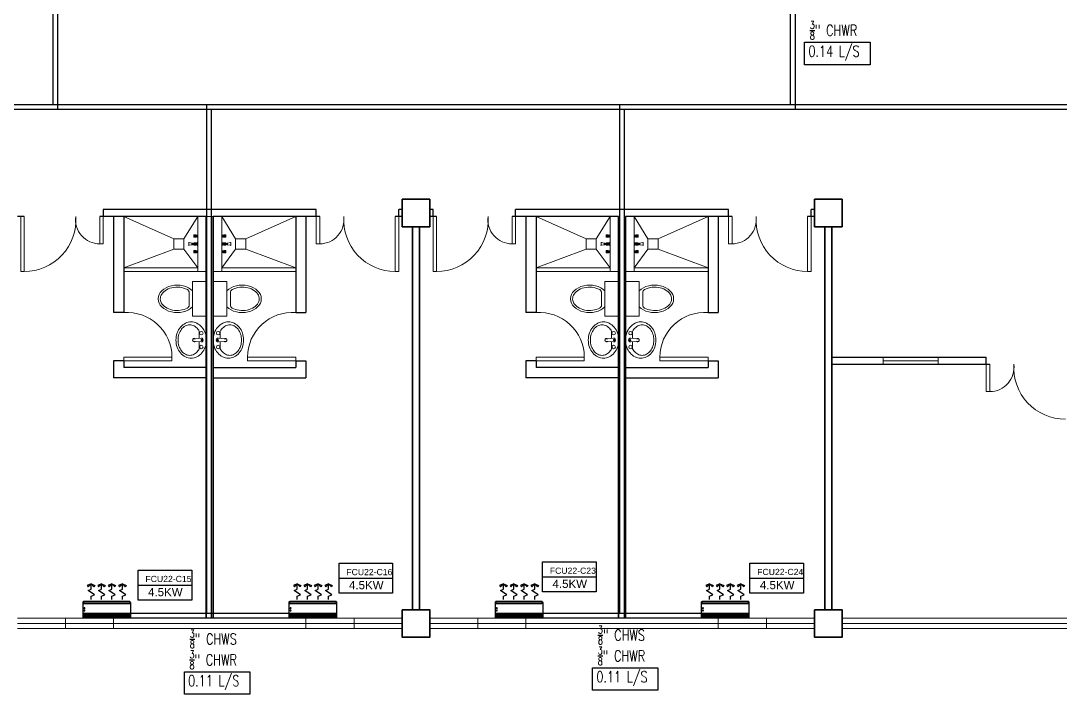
# Model space of a CAD drawing. Header units: millimetres. Extents: x 5 to 598, y 3 to 339.
# Drawn here: x 33.22 to 48.35, y 22.3 to 32.1 of the extents above; entities that cross this region are included whole.
import ezdxf

# ---------------------------------------------------------------- set-up
doc = ezdxf.new("R2010")
doc.units = ezdxf.units.MM
doc.header["$MEASUREMENT"] = 0
for name, color, linetype in [('AIR', 7, 'Continuous'), ('fcu line', 7, 'Continuous'), ('fcu return', 7, 'Continuous'), ('Legends', 7, 'Continuous'), ('pipe label', 7, 'Continuous')]:
    doc.layers.add(name, color=color, linetype=linetype)
doc.styles.add('Arch-Dim', font='simplex.shx', dxfattribs={"width": 0.75})
doc.styles.get("Standard").update_dxf_attribs({"font": 'arial.ttf'})

# ---------------------------------------------------------------- blocks, each defined once
blk = doc.blocks.new('CARRIER-S30-32 (FCD)')
at = {"layer": 'AIR'}
for p, q in [((0.825, -0.05), (-0.825, -0.05)), ((0.825, -0.075), (-0.825, -0.075)), ((0.825, -0.1), (-0.825, -0.1)), ((0.825, -0.125), (-0.825, -0.125)), ((0.825, -0.15), (-0.825, -0.15)), ((-0.6, -0.025), (-0.6, -0.175)), ((-0.4, -0.025), (-0.4, -0.175)), ((-0.2, -0.025), (-0.2, -0.175)), ((0, -0.025), (0, -0.175)), ((0.2, -0.025), (0.2, -0.175)), ((0.4, -0.025), (0.4, -0.175)), ((0.6, -0.025), (0.6, -0.175))]:
    blk.add_line(p, q, dxfattribs=at)
for points in [[(-0.8, -0.62), (0.8, -0.62, 0.414214), (0.85, -0.57), (0.85, 0), (-0.85, 0), (-0.85, -0.57, 0.414214)], [(-0.8, -0.595), (0.8, -0.595, 0.414214), (0.825, -0.57), (0.825, -0.525), (-0.825, -0.525), (-0.825, -0.57, 0.414214)]]:
    blk.add_lwpolyline(points, format="xyb", close=True, dxfattribs=at)
for points in [[(-0.825, -0.025), (0.825, -0.025), (0.825, -0.175), (-0.825, -0.175)], [(-0.664, -1.134), (-0.562, -1.239), (-0.697, -1.177)], [(-0.461, -1.134), (-0.562, -1.239), (-0.428, -1.177)], [(-0.289, -1.134), (-0.188, -1.239), (-0.322, -1.177)], [(-0.086, -1.134), (-0.188, -1.239), (-0.053, -1.177)], [(0.086, -1.134), (0.187, -1.239), (0.053, -1.177)], [(0.289, -1.134), (0.187, -1.239), (0.322, -1.177)], [(0.461, -1.134), (0.562, -1.239), (0.428, -1.177)], [(0.664, -1.134), (0.562, -1.239), (0.697, -1.177)]]:
    blk.add_lwpolyline(points, close=True, dxfattribs=at)
for points in [[(-0.562, -0.678), (-0.562, -0.794), (-0.44, -0.843), (-0.667, -0.996), (-0.562, -1.044), (-0.562, -1.239)], [(-0.188, -0.678), (-0.188, -0.794), (-0.065, -0.843), (-0.292, -0.996), (-0.188, -1.044), (-0.188, -1.239)], [(0.187, -0.678), (0.187, -0.794), (0.31, -0.843), (0.083, -0.996), (0.187, -1.044), (0.187, -1.239)], [(0.562, -0.678), (0.562, -0.794), (0.685, -0.843), (0.458, -0.996), (0.562, -1.044), (0.562, -1.239)]]:
    blk.add_lwpolyline(points, dxfattribs=at)
for centre in [(-0.8, -0.285), (-0.8, -0.36)]:
    blk.add_circle(centre, 0.0187, dxfattribs=at)

msp = doc.modelspace()

# ---------------------------------------------------------------- linework, layer by layer
at = {"color": 8, "linetype": 'ByBlock', "lineweight": 25}
for p, q in [((37.522, 29.35), (34.422, 29.35)), ((34.422, 29.35), (34.422, 29.25)), ((37.522, 29.25), (37.522, 29.35)), ((38.772, 29.35), (38.722, 29.35)), ((38.722, 29.25), (38.722, 29.35)), ((39.222, 29.35), (39.172, 29.35)), ((39.222, 29.25), (39.222, 29.35)), ((42.022, 29.35), (40.422, 29.35)), ((40.422, 29.25), (40.422, 29.35)), ((43.522, 29.35), (41.922, 29.35)), ((43.522, 29.25), (43.522, 29.35)), ((44.772, 29.35), (44.722, 29.35)), ((44.722, 29.25), (44.722, 29.35)), ((33.272, 29.25), (33.172, 29.25)), ((35.922, 29.25), (34.372, 29.25)), ((35.797, 29.25), (34.722, 29.25)), ((35.922, 23.4), (35.922, 29.25)), ((35.922, 29.25), (35.922, 23.4)), ((36.022, 23.4), (36.022, 29.25)), ((36.022, 29.25), (36.022, 23.4)), ((37.572, 29.25), (36.022, 29.25)), ((38.772, 29.25), (38.672, 29.25)), ((39.272, 29.25), (39.172, 29.25)), ((41.922, 29.25), (40.372, 29.25)), ((41.922, 23.4), (41.922, 29.25)), ((41.922, 29.25), (41.922, 23.4)), ((42.022, 23.4), (42.022, 29.25)), ((42.022, 29.25), (42.022, 23.4)), ((43.572, 29.25), (42.022, 29.25)), ((44.772, 29.25), (44.672, 29.25)), ((38.922, 23.525), (38.922, 29.1)), ((38.922, 29.1), (38.922, 23.525)), ((39.022, 23.525), (39.022, 29.1)), ((39.022, 29.1), (39.022, 23.525)), ((44.922, 23.525), (44.922, 29.1)), ((44.922, 29.1), (44.922, 23.525)), ((45.022, 23.525), (45.022, 29.1)), ((45.022, 29.1), (45.022, 23.525)), ((45.022, 27.2), (47.272, 27.2)), ((45.022, 27.1), (47.322, 27.1)), ((47.272, 27.1), (47.272, 27.2)), ((45.022, 24.75), (45.022, 23.525))]:
    msp.add_line(p, q, dxfattribs=at)
at = {"color": 8, "linetype": 'ByBlock', "lineweight": 25, "ltscale": 0.3}
for p, q in [((34.572, 29.25), (34.572, 27.85)), ((34.722, 29.25), (34.722, 27.85)), ((37.222, 29.25), (37.222, 27.85)), ((37.372, 29.25), (37.372, 27.85)), ((40.572, 29.25), (40.572, 27.85)), ((40.722, 29.25), (40.722, 27.85)), ((43.222, 29.25), (43.222, 27.85)), ((43.372, 29.25), (43.372, 27.85)), ((34.722, 27.85), (34.572, 27.85)), ((37.222, 27.85), (37.372, 27.85)), ((40.722, 27.85), (40.572, 27.85)), ((43.222, 27.85), (43.372, 27.85)), ((34.572, 27.15), (34.572, 26.9)), ((34.722, 27.15), (34.572, 27.15)), ((34.722, 27.15), (34.722, 27.05)), ((37.222, 27.15), (37.222, 27.05)), ((37.222, 27.15), (37.372, 27.15)), ((37.372, 27.15), (37.372, 26.9)), ((40.572, 27.15), (40.572, 26.9)), ((40.722, 27.15), (40.572, 27.15)), ((40.722, 27.15), (40.722, 27.05)), ((43.222, 27.15), (43.222, 27.05)), ((43.222, 27.15), (43.372, 27.15)), ((43.372, 27.15), (43.372, 26.9)), ((35.922, 27.05), (34.722, 27.05)), ((36.022, 27.05), (37.222, 27.05)), ((41.922, 27.05), (40.722, 27.05)), ((42.022, 27.05), (43.222, 27.05)), ((35.922, 26.9), (34.572, 26.9)), ((36.022, 26.9), (37.372, 26.9)), ((41.922, 26.9), (40.572, 26.9)), ((42.022, 26.9), (43.372, 26.9))]:
    msp.add_line(p, q, dxfattribs=at)
at = {"color": 8, "linetype": 'ByBlock', "lineweight": 9, "ltscale": 0.3}
for p, q in [((35.447, 28.925), (34.722, 29.25)), ((35.597, 28.925), (35.797, 29.25)), ((36.347, 28.925), (36.147, 29.25)), ((36.497, 28.925), (37.222, 29.25)), ((41.447, 28.925), (40.722, 29.25)), ((41.597, 28.925), (41.797, 29.25)), ((42.347, 28.925), (42.147, 29.25)), ((42.497, 28.925), (43.222, 29.25)), ((35.447, 28.775), (34.722, 28.5)), ((35.597, 28.775), (35.797, 28.5)), ((36.347, 28.775), (36.147, 28.5)), ((36.497, 28.775), (37.222, 28.5)), ((41.447, 28.775), (40.722, 28.5)), ((41.597, 28.775), (41.797, 28.5)), ((42.347, 28.775), (42.147, 28.5)), ((42.497, 28.775), (43.222, 28.5))]:
    msp.add_line(p, q, dxfattribs=at)
at = {"color": 8, "linetype": 'ByBlock', "lineweight": 9}
for p, q in [((35.797, 29.25), (35.797, 28.45)), ((36.022, 29.25), (35.922, 29.25)), ((36.147, 29.25), (36.147, 28.45)), ((41.797, 29.25), (41.797, 28.45)), ((42.147, 29.25), (42.147, 28.45)), ((45.022, 29.1), (45.022, 26.125)), ((35.922, 26.864), (35.922, 28.814)), ((42.022, 27.5), (42.022, 25.4)), ((45.022, 27.5), (45.022, 25.4)), ((46.172, 27.2), (45.772, 27.2)), ((45.772, 27.2), (45.772, 27.1)), ((46.572, 27.15), (45.772, 27.15)), ((45.772, 27.1), (46.572, 27.1)), ((46.572, 27.1), (46.572, 27.2)), ((45.022, 25.125), (45.022, 24.75)), ((33.172, 23.4), (35.922, 23.4)), ((34.572, 23.325), (33.172, 23.325)), ((33.872, 23.4), (33.872, 23.25)), ((34.572, 23.25), (34.572, 23.4)), ((34.572, 23.325), (37.372, 23.325)), ((35.922, 23.4), (36.022, 23.4)), ((36.022, 23.4), (38.772, 23.4)), ((37.372, 23.4), (37.372, 23.25)), ((38.772, 23.325), (37.372, 23.325)), ((38.072, 23.4), (38.072, 23.25)), ((38.772, 23.25), (38.772, 23.4)), ((39.172, 23.4), (41.922, 23.4)), ((40.572, 23.325), (39.172, 23.325)), ((39.872, 23.4), (39.872, 23.25)), ((40.572, 23.25), (40.572, 23.4)), ((40.572, 23.325), (43.372, 23.325)), ((41.922, 23.4), (42.022, 23.4)), ((44.772, 23.4), (42.022, 23.4)), ((43.372, 23.4), (43.372, 23.25)), ((44.772, 23.325), (43.372, 23.325)), ((44.072, 23.4), (44.072, 23.25)), ((48.522, 23.4), (45.172, 23.4)), ((45.622, 23.4), (45.172, 23.4)), ((45.172, 23.325), (48.522, 23.325)), ((45.622, 23.4), (47.522, 23.4)), ((48.122, 23.4), (47.522, 23.4)), ((33.172, 23.25), (36.022, 23.25)), ((35.922, 23.25), (38.772, 23.25)), ((39.172, 23.25), (42.022, 23.25)), ((44.772, 23.25), (42.022, 23.25)), ((48.522, 23.25), (45.172, 23.25)), ((45.172, 23.25), (45.622, 23.25)), ((45.622, 23.25), (47.522, 23.25)), ((47.522, 23.25), (48.272, 23.25))]:
    msp.add_line(p, q, dxfattribs=at)
at = {"color": 8, "lineweight": 9}
for p, q in [((35.738, 28.977), (35.738, 28.95)), ((35.738, 28.977), (35.74, 28.977)), ((35.738, 28.95), (35.74, 28.95)), ((35.74, 28.977), (35.742, 28.98)), ((35.74, 28.977), (35.74, 28.95)), ((35.74, 28.95), (35.742, 28.947)), ((35.742, 28.98), (35.742, 28.947)), ((35.742, 28.98), (35.764, 28.98)), ((35.742, 28.947), (35.764, 28.947)), ((35.751, 28.977), (35.763, 28.977)), ((35.751, 28.969), (35.763, 28.969)), ((35.751, 28.957), (35.763, 28.957)), ((35.751, 28.95), (35.763, 28.95)), ((35.764, 28.98), (35.768, 28.978)), ((35.764, 28.977), (35.764, 28.969)), ((35.764, 28.95), (35.764, 28.958)), ((35.764, 28.947), (35.768, 28.949)), ((35.77, 28.977), (35.776, 28.977)), ((35.77, 28.949), (35.776, 28.949)), ((35.776, 28.977), (35.778, 28.977)), ((35.776, 28.977), (35.776, 28.949)), ((35.776, 28.949), (35.778, 28.95)), ((35.778, 28.977), (35.778, 28.95)), ((35.79, 28.975), (35.778, 28.975)), ((35.79, 28.952), (35.778, 28.952)), ((35.796, 28.98), (35.79, 28.977)), ((35.79, 28.977), (35.79, 28.95)), ((35.796, 28.946), (35.79, 28.95)), ((35.796, 28.98), (35.796, 28.946)), ((35.796, 28.98), (35.797, 28.98)), ((35.796, 28.946), (35.797, 28.946)), ((35.797, 28.98), (35.797, 28.946)), ((36.147, 28.98), (36.147, 28.946)), ((36.148, 28.98), (36.147, 28.98)), ((36.148, 28.946), (36.147, 28.946)), ((36.148, 28.98), (36.148, 28.946)), ((36.148, 28.98), (36.155, 28.977)), ((36.148, 28.946), (36.155, 28.95)), ((36.155, 28.977), (36.155, 28.95)), ((36.155, 28.975), (36.166, 28.975)), ((36.155, 28.952), (36.166, 28.952)), ((36.169, 28.977), (36.166, 28.977)), ((36.166, 28.977), (36.166, 28.95)), ((36.169, 28.949), (36.166, 28.95)), ((36.169, 28.977), (36.169, 28.949)), ((36.175, 28.977), (36.169, 28.977)), ((36.175, 28.949), (36.169, 28.949)), ((36.18, 28.98), (36.176, 28.978)), ((36.18, 28.947), (36.176, 28.949)), ((36.202, 28.98), (36.18, 28.98)), ((36.18, 28.977), (36.18, 28.969)), ((36.18, 28.95), (36.18, 28.958)), ((36.202, 28.947), (36.18, 28.947)), ((36.194, 28.977), (36.181, 28.977)), ((36.194, 28.95), (36.181, 28.95)), ((36.194, 28.969), (36.182, 28.969)), ((36.194, 28.957), (36.182, 28.957)), ((36.202, 28.98), (36.202, 28.947)), ((36.204, 28.977), (36.202, 28.98)), ((36.204, 28.95), (36.202, 28.947)), ((36.204, 28.977), (36.204, 28.95)), ((36.206, 28.977), (36.204, 28.977)), ((36.206, 28.95), (36.204, 28.95)), ((36.206, 28.977), (36.206, 28.95)), ((41.738, 28.977), (41.738, 28.95)), ((41.738, 28.977), (41.74, 28.977)), ((41.738, 28.95), (41.74, 28.95)), ((41.74, 28.977), (41.742, 28.98)), ((41.74, 28.977), (41.74, 28.95)), ((41.74, 28.95), (41.742, 28.947)), ((41.742, 28.98), (41.742, 28.947)), ((41.742, 28.98), (41.764, 28.98)), ((41.742, 28.947), (41.764, 28.947)), ((41.751, 28.977), (41.763, 28.977)), ((41.751, 28.969), (41.763, 28.969)), ((41.751, 28.957), (41.763, 28.957)), ((41.751, 28.95), (41.763, 28.95)), ((41.764, 28.98), (41.768, 28.978)), ((41.764, 28.977), (41.764, 28.969)), ((41.764, 28.95), (41.764, 28.958)), ((41.764, 28.947), (41.768, 28.949)), ((41.77, 28.977), (41.776, 28.977)), ((41.77, 28.949), (41.776, 28.949)), ((41.776, 28.977), (41.778, 28.977)), ((41.776, 28.977), (41.776, 28.949)), ((41.776, 28.949), (41.778, 28.95)), ((41.778, 28.977), (41.778, 28.95)), ((41.79, 28.975), (41.778, 28.975)), ((41.79, 28.952), (41.778, 28.952)), ((41.796, 28.98), (41.79, 28.977)), ((41.79, 28.977), (41.79, 28.95)), ((41.796, 28.946), (41.79, 28.95)), ((41.796, 28.98), (41.796, 28.946)), ((41.796, 28.98), (41.797, 28.98)), ((41.796, 28.946), (41.797, 28.946)), ((41.797, 28.98), (41.797, 28.946)), ((42.147, 28.98), (42.147, 28.946)), ((42.148, 28.98), (42.147, 28.98)), ((42.148, 28.946), (42.147, 28.946)), ((42.148, 28.98), (42.148, 28.946)), ((42.148, 28.98), (42.155, 28.977)), ((42.148, 28.946), (42.155, 28.95)), ((42.155, 28.977), (42.155, 28.95)), ((42.155, 28.975), (42.166, 28.975)), ((42.155, 28.952), (42.166, 28.952)), ((42.169, 28.977), (42.166, 28.977)), ((42.166, 28.977), (42.166, 28.95)), ((42.169, 28.949), (42.166, 28.95)), ((42.169, 28.977), (42.169, 28.949)), ((42.175, 28.977), (42.169, 28.977)), ((42.175, 28.949), (42.169, 28.949)), ((42.18, 28.98), (42.176, 28.978)), ((42.18, 28.947), (42.176, 28.949)), ((42.202, 28.98), (42.18, 28.98)), ((42.18, 28.977), (42.18, 28.969)), ((42.18, 28.95), (42.18, 28.958)), ((42.202, 28.947), (42.18, 28.947)), ((42.194, 28.977), (42.181, 28.977)), ((42.194, 28.95), (42.181, 28.95)), ((42.194, 28.969), (42.182, 28.969)), ((42.194, 28.957), (42.182, 28.957)), ((42.202, 28.98), (42.202, 28.947)), ((42.204, 28.977), (42.202, 28.98)), ((42.204, 28.95), (42.202, 28.947)), ((42.204, 28.977), (42.204, 28.95)), ((42.206, 28.977), (42.204, 28.977)), ((42.206, 28.95), (42.204, 28.95)), ((42.206, 28.977), (42.206, 28.95)), ((35.665, 28.83), (35.665, 28.869)), ((35.712, 28.862), (35.67, 28.871)), ((35.712, 28.837), (35.67, 28.829)), ((35.719, 28.862), (35.712, 28.862)), ((35.712, 28.862), (35.712, 28.837)), ((35.712, 28.862), (35.712, 28.837)), ((35.712, 28.837), (35.719, 28.837)), ((35.719, 28.837), (35.719, 28.862)), ((35.719, 28.857), (35.782, 28.857)), ((35.782, 28.842), (35.719, 28.842)), ((35.738, 28.863), (35.738, 28.857)), ((35.738, 28.863), (35.74, 28.863)), ((35.738, 28.842), (35.738, 28.837)), ((35.738, 28.837), (35.74, 28.837)), ((35.738, 28.749), (35.74, 28.749)), ((35.738, 28.749), (35.738, 28.723)), ((35.74, 28.863), (35.742, 28.866)), ((35.74, 28.863), (35.74, 28.857)), ((35.74, 28.842), (35.74, 28.837)), ((35.74, 28.837), (35.742, 28.833)), ((35.74, 28.749), (35.742, 28.753)), ((35.74, 28.749), (35.74, 28.723)), ((35.742, 28.866), (35.742, 28.857)), ((35.742, 28.866), (35.764, 28.866)), ((35.742, 28.842), (35.742, 28.833)), ((35.742, 28.833), (35.764, 28.833)), ((35.742, 28.753), (35.764, 28.753)), ((35.742, 28.753), (35.742, 28.719)), ((35.751, 28.863), (35.763, 28.863)), ((35.751, 28.837), (35.763, 28.837)), ((35.751, 28.749), (35.763, 28.749)), ((35.751, 28.742), (35.763, 28.742)), ((35.764, 28.866), (35.768, 28.864)), ((35.764, 28.863), (35.764, 28.857)), ((35.764, 28.837), (35.764, 28.842)), ((35.764, 28.833), (35.768, 28.835)), ((35.764, 28.753), (35.768, 28.751)), ((35.764, 28.749), (35.764, 28.742)), ((35.77, 28.864), (35.776, 28.864)), ((35.77, 28.836), (35.776, 28.836)), ((35.77, 28.75), (35.776, 28.75)), ((35.776, 28.864), (35.776, 28.857)), ((35.776, 28.864), (35.778, 28.863)), ((35.776, 28.842), (35.776, 28.836)), ((35.776, 28.836), (35.778, 28.837)), ((35.776, 28.75), (35.776, 28.722)), ((35.776, 28.75), (35.778, 28.749)), ((35.778, 28.863), (35.778, 28.857)), ((35.782, 28.861), (35.778, 28.861)), ((35.778, 28.842), (35.778, 28.837)), ((35.782, 28.838), (35.778, 28.838)), ((35.778, 28.749), (35.778, 28.723)), ((35.79, 28.748), (35.778, 28.748)), ((35.782, 28.832), (35.782, 28.867)), ((35.782, 28.867), (35.791, 28.867)), ((35.782, 28.857), (35.782, 28.842)), ((35.791, 28.832), (35.782, 28.832)), ((35.796, 28.753), (35.79, 28.75)), ((35.79, 28.75), (35.79, 28.723)), ((35.791, 28.867), (35.797, 28.879)), ((35.791, 28.832), (35.791, 28.867)), ((35.791, 28.867), (35.791, 28.832)), ((35.797, 28.821), (35.791, 28.832)), ((35.796, 28.753), (35.797, 28.753)), ((35.796, 28.753), (35.796, 28.719)), ((35.797, 28.879), (35.797, 28.821)), ((35.797, 28.753), (35.797, 28.719)), ((36.153, 28.867), (36.147, 28.879)), ((36.147, 28.879), (36.147, 28.821)), ((36.147, 28.821), (36.153, 28.832)), ((36.148, 28.753), (36.147, 28.753)), ((36.147, 28.753), (36.147, 28.719)), ((36.148, 28.753), (36.155, 28.75)), ((36.148, 28.753), (36.148, 28.719)), ((36.153, 28.832), (36.153, 28.867)), ((36.163, 28.867), (36.153, 28.867)), ((36.153, 28.867), (36.153, 28.832)), ((36.153, 28.832), (36.163, 28.832)), ((36.155, 28.75), (36.155, 28.723)), ((36.155, 28.748), (36.166, 28.748)), ((36.163, 28.832), (36.163, 28.867)), ((36.163, 28.861), (36.166, 28.861)), ((36.225, 28.857), (36.163, 28.857)), ((36.163, 28.857), (36.163, 28.842)), ((36.163, 28.842), (36.225, 28.842)), ((36.163, 28.838), (36.166, 28.838)), ((36.169, 28.864), (36.166, 28.863)), ((36.166, 28.863), (36.166, 28.857)), ((36.166, 28.842), (36.166, 28.837)), ((36.169, 28.836), (36.166, 28.837)), ((36.169, 28.75), (36.166, 28.749)), ((36.166, 28.749), (36.166, 28.723)), ((36.169, 28.864), (36.169, 28.857)), ((36.175, 28.864), (36.169, 28.864)), ((36.169, 28.842), (36.169, 28.836)), ((36.175, 28.836), (36.169, 28.836)), ((36.175, 28.75), (36.169, 28.75)), ((36.169, 28.75), (36.169, 28.722)), ((36.18, 28.866), (36.176, 28.864)), ((36.18, 28.833), (36.176, 28.835)), ((36.18, 28.753), (36.176, 28.751)), ((36.202, 28.866), (36.18, 28.866)), ((36.18, 28.863), (36.18, 28.857)), ((36.18, 28.837), (36.18, 28.842)), ((36.202, 28.833), (36.18, 28.833)), ((36.202, 28.753), (36.18, 28.753)), ((36.18, 28.749), (36.18, 28.742)), ((36.194, 28.863), (36.181, 28.863)), ((36.194, 28.837), (36.181, 28.837)), ((36.194, 28.749), (36.181, 28.749)), ((36.194, 28.742), (36.182, 28.742)), ((36.202, 28.866), (36.202, 28.857)), ((36.204, 28.863), (36.202, 28.866)), ((36.202, 28.842), (36.202, 28.833)), ((36.204, 28.837), (36.202, 28.833)), ((36.204, 28.749), (36.202, 28.753)), ((36.202, 28.753), (36.202, 28.719)), ((36.204, 28.863), (36.204, 28.857)), ((36.206, 28.863), (36.204, 28.863)), ((36.204, 28.842), (36.204, 28.837)), ((36.206, 28.837), (36.204, 28.837)), ((36.206, 28.749), (36.204, 28.749)), ((36.204, 28.749), (36.204, 28.723)), ((36.206, 28.863), (36.206, 28.857)), ((36.206, 28.842), (36.206, 28.837)), ((36.206, 28.749), (36.206, 28.723)), ((36.225, 28.862), (36.232, 28.862)), ((36.225, 28.837), (36.225, 28.862)), ((36.232, 28.837), (36.225, 28.837)), ((36.232, 28.862), (36.274, 28.871)), ((36.232, 28.862), (36.232, 28.837)), ((36.232, 28.862), (36.232, 28.837)), ((36.232, 28.837), (36.274, 28.829)), ((36.279, 28.83), (36.279, 28.869)), ((41.665, 28.83), (41.665, 28.869)), ((41.712, 28.862), (41.67, 28.871)), ((41.712, 28.837), (41.67, 28.829)), ((41.719, 28.862), (41.712, 28.862)), ((41.712, 28.862), (41.712, 28.837)), ((41.712, 28.862), (41.712, 28.837)), ((41.712, 28.837), (41.719, 28.837)), ((41.719, 28.837), (41.719, 28.862)), ((41.719, 28.857), (41.782, 28.857)), ((41.782, 28.842), (41.719, 28.842)), ((41.738, 28.863), (41.738, 28.857)), ((41.738, 28.863), (41.74, 28.863)), ((41.738, 28.842), (41.738, 28.837)), ((41.738, 28.837), (41.74, 28.837)), ((41.738, 28.749), (41.74, 28.749)), ((41.738, 28.749), (41.738, 28.723)), ((41.74, 28.863), (41.742, 28.866)), ((41.74, 28.863), (41.74, 28.857)), ((41.74, 28.842), (41.74, 28.837)), ((41.74, 28.837), (41.742, 28.833)), ((41.74, 28.749), (41.742, 28.753)), ((41.74, 28.749), (41.74, 28.723)), ((41.742, 28.866), (41.742, 28.857)), ((41.742, 28.866), (41.764, 28.866)), ((41.742, 28.842), (41.742, 28.833)), ((41.742, 28.833), (41.764, 28.833)), ((41.742, 28.753), (41.764, 28.753)), ((41.742, 28.753), (41.742, 28.719)), ((41.751, 28.863), (41.763, 28.863)), ((41.751, 28.837), (41.763, 28.837)), ((41.751, 28.749), (41.763, 28.749)), ((41.751, 28.742), (41.763, 28.742)), ((41.764, 28.866), (41.768, 28.864)), ((41.764, 28.863), (41.764, 28.857)), ((41.764, 28.837), (41.764, 28.842)), ((41.764, 28.833), (41.768, 28.835)), ((41.764, 28.753), (41.768, 28.751)), ((41.764, 28.749), (41.764, 28.742)), ((41.77, 28.864), (41.776, 28.864)), ((41.77, 28.836), (41.776, 28.836)), ((41.77, 28.75), (41.776, 28.75)), ((41.776, 28.864), (41.776, 28.857)), ((41.776, 28.864), (41.778, 28.863)), ((41.776, 28.842), (41.776, 28.836)), ((41.776, 28.836), (41.778, 28.837)), ((41.776, 28.75), (41.776, 28.722)), ((41.776, 28.75), (41.778, 28.749)), ((41.778, 28.863), (41.778, 28.857)), ((41.782, 28.861), (41.778, 28.861)), ((41.778, 28.842), (41.778, 28.837)), ((41.782, 28.838), (41.778, 28.838)), ((41.778, 28.749), (41.778, 28.723)), ((41.79, 28.748), (41.778, 28.748)), ((41.782, 28.832), (41.782, 28.867)), ((41.782, 28.867), (41.791, 28.867)), ((41.782, 28.857), (41.782, 28.842)), ((41.791, 28.832), (41.782, 28.832)), ((41.796, 28.753), (41.79, 28.75)), ((41.79, 28.75), (41.79, 28.723)), ((41.791, 28.867), (41.797, 28.879)), ((41.791, 28.832), (41.791, 28.867)), ((41.791, 28.867), (41.791, 28.832)), ((41.797, 28.821), (41.791, 28.832)), ((41.796, 28.753), (41.797, 28.753)), ((41.796, 28.753), (41.796, 28.719)), ((41.797, 28.879), (41.797, 28.821)), ((41.797, 28.753), (41.797, 28.719)), ((42.153, 28.867), (42.147, 28.879)), ((42.147, 28.879), (42.147, 28.821)), ((42.147, 28.821), (42.153, 28.832)), ((42.148, 28.753), (42.147, 28.753)), ((42.147, 28.753), (42.147, 28.719)), ((42.148, 28.753), (42.155, 28.75)), ((42.148, 28.753), (42.148, 28.719)), ((42.153, 28.832), (42.153, 28.867)), ((42.163, 28.867), (42.153, 28.867)), ((42.153, 28.867), (42.153, 28.832)), ((42.153, 28.832), (42.163, 28.832)), ((42.155, 28.75), (42.155, 28.723)), ((42.155, 28.748), (42.166, 28.748)), ((42.163, 28.832), (42.163, 28.867)), ((42.163, 28.861), (42.166, 28.861)), ((42.225, 28.857), (42.163, 28.857)), ((42.163, 28.857), (42.163, 28.842)), ((42.163, 28.842), (42.225, 28.842)), ((42.163, 28.838), (42.166, 28.838)), ((42.169, 28.864), (42.166, 28.863)), ((42.166, 28.863), (42.166, 28.857)), ((42.166, 28.842), (42.166, 28.837)), ((42.169, 28.836), (42.166, 28.837)), ((42.169, 28.75), (42.166, 28.749)), ((42.166, 28.749), (42.166, 28.723)), ((42.169, 28.864), (42.169, 28.857)), ((42.175, 28.864), (42.169, 28.864)), ((42.169, 28.842), (42.169, 28.836)), ((42.175, 28.836), (42.169, 28.836)), ((42.175, 28.75), (42.169, 28.75)), ((42.169, 28.75), (42.169, 28.722)), ((42.18, 28.866), (42.176, 28.864)), ((42.18, 28.833), (42.176, 28.835)), ((42.18, 28.753), (42.176, 28.751)), ((42.202, 28.866), (42.18, 28.866)), ((42.18, 28.863), (42.18, 28.857)), ((42.18, 28.837), (42.18, 28.842)), ((42.202, 28.833), (42.18, 28.833)), ((42.202, 28.753), (42.18, 28.753)), ((42.18, 28.749), (42.18, 28.742)), ((42.194, 28.863), (42.181, 28.863)), ((42.194, 28.837), (42.181, 28.837)), ((42.194, 28.749), (42.181, 28.749)), ((42.194, 28.742), (42.182, 28.742)), ((42.202, 28.866), (42.202, 28.857)), ((42.204, 28.863), (42.202, 28.866)), ((42.202, 28.842), (42.202, 28.833)), ((42.204, 28.837), (42.202, 28.833)), ((42.204, 28.749), (42.202, 28.753)), ((42.202, 28.753), (42.202, 28.719)), ((42.204, 28.863), (42.204, 28.857)), ((42.206, 28.863), (42.204, 28.863)), ((42.204, 28.842), (42.204, 28.837)), ((42.206, 28.837), (42.204, 28.837)), ((42.206, 28.749), (42.204, 28.749)), ((42.204, 28.749), (42.204, 28.723)), ((42.206, 28.863), (42.206, 28.857)), ((42.206, 28.842), (42.206, 28.837)), ((42.206, 28.749), (42.206, 28.723)), ((42.225, 28.862), (42.232, 28.862)), ((42.225, 28.837), (42.225, 28.862)), ((42.232, 28.837), (42.225, 28.837)), ((42.232, 28.862), (42.274, 28.871)), ((42.232, 28.862), (42.232, 28.837)), ((42.232, 28.862), (42.232, 28.837)), ((42.232, 28.837), (42.274, 28.829)), ((42.279, 28.83), (42.279, 28.869)), ((35.738, 28.723), (35.74, 28.723)), ((35.74, 28.723), (35.742, 28.719)), ((35.742, 28.719), (35.764, 28.719)), ((35.751, 28.73), (35.763, 28.73)), ((35.751, 28.723), (35.763, 28.723)), ((35.764, 28.723), (35.764, 28.73)), ((35.764, 28.719), (35.768, 28.722)), ((35.77, 28.722), (35.776, 28.722)), ((35.776, 28.722), (35.778, 28.723)), ((35.79, 28.725), (35.778, 28.725)), ((35.796, 28.719), (35.79, 28.723)), ((35.796, 28.719), (35.797, 28.719)), ((36.148, 28.719), (36.147, 28.719)), ((36.148, 28.719), (36.155, 28.723)), ((36.155, 28.725), (36.166, 28.725)), ((36.169, 28.722), (36.166, 28.723)), ((36.175, 28.722), (36.169, 28.722)), ((36.18, 28.719), (36.176, 28.722)), ((36.18, 28.723), (36.18, 28.73)), ((36.202, 28.719), (36.18, 28.719)), ((36.194, 28.723), (36.181, 28.723)), ((36.194, 28.73), (36.182, 28.73)), ((36.204, 28.723), (36.202, 28.719)), ((36.206, 28.723), (36.204, 28.723)), ((41.738, 28.723), (41.74, 28.723)), ((41.74, 28.723), (41.742, 28.719)), ((41.742, 28.719), (41.764, 28.719)), ((41.751, 28.73), (41.763, 28.73)), ((41.751, 28.723), (41.763, 28.723)), ((41.764, 28.723), (41.764, 28.73)), ((41.764, 28.719), (41.768, 28.722)), ((41.77, 28.722), (41.776, 28.722)), ((41.776, 28.722), (41.778, 28.723)), ((41.79, 28.725), (41.778, 28.725)), ((41.796, 28.719), (41.79, 28.723)), ((41.796, 28.719), (41.797, 28.719)), ((42.148, 28.719), (42.147, 28.719)), ((42.148, 28.719), (42.155, 28.723)), ((42.155, 28.725), (42.166, 28.725)), ((42.169, 28.722), (42.166, 28.723)), ((42.175, 28.722), (42.169, 28.722)), ((42.18, 28.719), (42.176, 28.722)), ((42.18, 28.723), (42.18, 28.73)), ((42.202, 28.719), (42.18, 28.719)), ((42.194, 28.723), (42.181, 28.723)), ((42.194, 28.73), (42.182, 28.73)), ((42.204, 28.723), (42.202, 28.719)), ((42.206, 28.723), (42.204, 28.723)), ((35.922, 28.3), (35.722, 28.3)), ((35.722, 28.3), (35.722, 27.8)), ((35.922, 27.8), (35.922, 28.3)), ((36.022, 28.3), (36.222, 28.3)), ((36.022, 27.8), (36.022, 28.3)), ((36.222, 28.3), (36.222, 27.8)), ((41.922, 28.3), (41.722, 28.3)), ((41.722, 28.3), (41.722, 27.8)), ((41.922, 27.8), (41.922, 28.3)), ((42.022, 28.3), (42.222, 28.3)), ((42.022, 27.8), (42.022, 28.3)), ((42.222, 28.3), (42.222, 27.8)), ((35.672, 28.14), (35.672, 27.959)), ((36.272, 28.14), (36.272, 27.959)), ((41.672, 28.14), (41.672, 27.959)), ((42.272, 28.14), (42.272, 27.959)), ((35.722, 27.8), (35.922, 27.8)), ((36.222, 27.8), (36.022, 27.8)), ((41.722, 27.8), (41.922, 27.8)), ((42.222, 27.8), (42.022, 27.8)), ((35.724, 27.464), (35.846, 27.478)), ((35.724, 27.435), (35.846, 27.422)), ((36.22, 27.464), (36.098, 27.478)), ((36.22, 27.435), (36.098, 27.422)), ((41.724, 27.464), (41.846, 27.478)), ((41.724, 27.435), (41.846, 27.422)), ((42.22, 27.464), (42.098, 27.478)), ((42.22, 27.435), (42.098, 27.422))]:
    msp.add_line(p, q, dxfattribs=at)
at = {"color": 8, "linetype": 'ByBlock', "lineweight": 35}
for points in [[(38.772, 29.5), (39.172, 29.5), (39.172, 29.1), (38.772, 29.1)], [(44.772, 29.5), (45.172, 29.5), (45.172, 29.1), (44.772, 29.1)], [(38.772, 23.525), (39.172, 23.525), (39.172, 23.125), (38.772, 23.125)], [(44.772, 23.525), (45.172, 23.525), (45.172, 23.125), (44.772, 23.125)]]:
    msp.add_lwpolyline(points, close=True, dxfattribs=at)
at = {"color": 8, "lineweight": 13, "ltscale": 0.03}
for points in [[(33.272, 29.25), (33.222, 29.25), (33.222, 28.45), (33.272, 28.45)], [(34.422, 29.25), (34.372, 29.25), (34.372, 28.85), (34.422, 28.85)], [(37.522, 29.25), (37.572, 29.25), (37.572, 28.85), (37.522, 28.85)], [(38.672, 29.25), (38.722, 29.25), (38.722, 28.45), (38.672, 28.45)], [(39.272, 29.25), (39.222, 29.25), (39.222, 28.45), (39.272, 28.45)], [(40.422, 29.25), (40.372, 29.25), (40.372, 28.85), (40.422, 28.85)], [(43.522, 29.25), (43.572, 29.25), (43.572, 28.85), (43.522, 28.85)], [(44.672, 29.25), (44.722, 29.25), (44.722, 28.45), (44.672, 28.45)], [(34.722, 27.15), (34.722, 27.2), (35.422, 27.2), (35.422, 27.15)], [(37.222, 27.15), (37.222, 27.2), (36.522, 27.2), (36.522, 27.15)], [(40.722, 27.15), (40.722, 27.2), (41.422, 27.2), (41.422, 27.15)], [(43.222, 27.15), (43.222, 27.2), (42.522, 27.2), (42.522, 27.15)], [(47.272, 27.1), (47.322, 27.1), (47.322, 26.7), (47.272, 26.7)]]:
    msp.add_lwpolyline(points, close=True, dxfattribs=at)
at = {"color": 8, "linetype": 'ByBlock', "lineweight": 9, "ltscale": 0.03}
for points in [[(35.597, 28.775), (35.597, 28.925), (35.447, 28.925), (35.447, 28.775)], [(36.347, 28.775), (36.347, 28.925), (36.497, 28.925), (36.497, 28.775)], [(41.597, 28.775), (41.597, 28.925), (41.447, 28.925), (41.447, 28.775)], [(42.347, 28.775), (42.347, 28.925), (42.497, 28.925), (42.497, 28.775)]]:
    msp.add_lwpolyline(points, close=True, dxfattribs=at)
at = {"color": 8, "linetype": 'ByBlock', "lineweight": 9, "ltscale": 0.3}
for points in [[(35.797, 28.5), (34.722, 28.5), (34.722, 28.45), (35.922, 28.45), (35.922, 28.45)], [(36.147, 28.5), (37.222, 28.5), (37.222, 28.45), (36.022, 28.45), (36.022, 28.45)], [(41.797, 28.5), (40.722, 28.5), (40.722, 28.45), (41.922, 28.45), (41.922, 28.45)], [(42.147, 28.5), (43.222, 28.5), (43.222, 28.45), (42.022, 28.45), (42.022, 28.45)]]:
    msp.add_lwpolyline(points, dxfattribs=at)
at = {"color": 8, "lineweight": 9}
for points in [[(35.701, 27.715, 0.11576), (35.619, 27.695, 0.104047), (35.545, 27.637, 0.090875), (35.497, 27.553, 0.083344), (35.48, 27.45, 0.083344), (35.497, 27.346, 0.090875), (35.545, 27.262, 0.104047), (35.619, 27.204, 0.11576), (35.701, 27.185, 0.11576), (35.784, 27.204, 0.104047), (35.857, 27.262, 0.090875), (35.905, 27.346, 0.083344), (35.922, 27.45, 0.083344), (35.905, 27.553, 0.090875), (35.857, 27.637, 0.104047), (35.784, 27.695, 0.11576)], [(36.243, 27.715, -0.11576), (36.326, 27.695, -0.104047), (36.399, 27.637, -0.090875), (36.447, 27.553, -0.083344), (36.464, 27.45, -0.083344), (36.447, 27.346, -0.090875), (36.399, 27.262, -0.104047), (36.326, 27.204, -0.11576), (36.243, 27.185, -0.11576), (36.161, 27.204, -0.104047), (36.087, 27.262, -0.090875), (36.039, 27.346, -0.083344), (36.022, 27.45, -0.083344), (36.039, 27.553, -0.090875), (36.087, 27.637, -0.104047), (36.161, 27.695, -0.11576)], [(41.701, 27.715, 0.11576), (41.619, 27.695, 0.104047), (41.545, 27.637, 0.090875), (41.497, 27.553, 0.083344), (41.48, 27.45, 0.083344), (41.497, 27.346, 0.090875), (41.545, 27.262, 0.104047), (41.619, 27.204, 0.11576), (41.701, 27.185, 0.11576), (41.784, 27.204, 0.104047), (41.857, 27.262, 0.090875), (41.905, 27.346, 0.083344), (41.922, 27.45, 0.083344), (41.905, 27.553, 0.090875), (41.857, 27.637, 0.104047), (41.784, 27.695, 0.11576)], [(42.243, 27.715, -0.11576), (42.326, 27.695, -0.104047), (42.399, 27.637, -0.090875), (42.447, 27.553, -0.083344), (42.464, 27.45, -0.083344), (42.447, 27.346, -0.090875), (42.399, 27.262, -0.104047), (42.326, 27.204, -0.11576), (42.243, 27.185, -0.11576), (42.161, 27.204, -0.104047), (42.087, 27.262, -0.090875), (42.039, 27.346, -0.083344), (42.022, 27.45, -0.083344), (42.039, 27.553, -0.090875), (42.087, 27.637, -0.104047), (42.161, 27.695, -0.11576)]]:
    msp.add_lwpolyline(points, format="xyb", close=True, dxfattribs=at)
for points in [[(35.68, 27.672, 0.124838), (35.618, 27.656, 0.105788), (35.56, 27.607, 0.086697), (35.524, 27.537, 0.076776), (35.51, 27.45, 0.076776), (35.524, 27.362, 0.086697), (35.56, 27.292, 0.105788), (35.618, 27.243, 0.124838), (35.68, 27.227, 0.124838), (35.743, 27.243, 0.105788), (35.8, 27.292, 0.040067), (35.82, 27.323), (35.82, 27.425, 0.040067)], [(35.82, 27.474), (35.82, 27.576, 0.040067), (35.8, 27.607, 0.105788), (35.743, 27.656, 0.124838), (35.68, 27.672, 0.124838)], [(36.264, 27.672, -0.124838), (36.327, 27.656, -0.105788), (36.384, 27.607, -0.086697), (36.421, 27.537, -0.076776), (36.434, 27.45, -0.076776), (36.421, 27.362, -0.086697), (36.384, 27.292, -0.105788), (36.327, 27.243, -0.124838), (36.264, 27.227, -0.124838), (36.202, 27.243, -0.105788), (36.144, 27.292, -0.040067), (36.124, 27.323), (36.124, 27.425, -0.040067)], [(36.124, 27.474), (36.124, 27.576, -0.040067), (36.144, 27.607, -0.105788), (36.202, 27.656, -0.124838), (36.264, 27.672, -0.124838)], [(41.68, 27.672, 0.124838), (41.618, 27.656, 0.105788), (41.56, 27.607, 0.086697), (41.524, 27.537, 0.076776), (41.51, 27.45, 0.076776), (41.524, 27.362, 0.086697), (41.56, 27.292, 0.105788), (41.618, 27.243, 0.124838), (41.68, 27.227, 0.124838), (41.743, 27.243, 0.105788), (41.8, 27.292, 0.040067), (41.82, 27.323), (41.82, 27.425, 0.040067)], [(41.82, 27.474), (41.82, 27.576, 0.040067), (41.8, 27.607, 0.105788), (41.743, 27.656, 0.124838), (41.68, 27.672, 0.124838)], [(42.264, 27.672, -0.124838), (42.327, 27.656, -0.105788), (42.384, 27.607, -0.086697), (42.421, 27.537, -0.076776), (42.434, 27.45, -0.076776), (42.421, 27.362, -0.086697), (42.384, 27.292, -0.105788), (42.327, 27.243, -0.124838), (42.264, 27.227, -0.124838), (42.202, 27.243, -0.105788), (42.144, 27.292, -0.040067), (42.124, 27.323), (42.124, 27.425, -0.040067)], [(42.124, 27.474), (42.124, 27.576, -0.040067), (42.144, 27.607, -0.105788), (42.202, 27.656, -0.124838), (42.264, 27.672, -0.124838)]]:
    msp.add_lwpolyline(points, format="xyb", dxfattribs=at)
msp.add_lwpolyline([(45.772, 27.2), (46.572, 27.2), (46.572, 27.1), (45.772, 27.1)], close=True, dxfattribs=at)
for centre, radius in [((35.849, 27.551), 0.0255), ((36.095, 27.551), 0.0255), ((41.849, 27.551), 0.0255), ((42.095, 27.551), 0.0255), ((35.856, 27.45), 0.0095), ((36.089, 27.45), 0.0095), ((41.856, 27.45), 0.0095), ((42.089, 27.45), 0.0095), ((35.849, 27.348), 0.0255), ((36.095, 27.348), 0.0255), ((41.849, 27.348), 0.0255), ((42.095, 27.348), 0.0255)]:
    msp.add_circle(centre, radius, dxfattribs=at)
at = {"color": 8, "lineweight": 13, "ltscale": 0.03}
for centre, radius, start, end in [((33.272, 29.201), 0.752, 270, 3.6952), ((34.372, 29.203), 0.353, 172.3719, 270), ((37.572, 29.203), 0.353, 270, 7.6281), ((38.672, 29.201), 0.752, 176.3048, 270), ((39.272, 29.201), 0.752, 270, 3.6952), ((40.372, 29.203), 0.353, 172.3719, 270), ((43.572, 29.203), 0.353, 270, 7.6281), ((44.672, 29.201), 0.752, 176.3048, 270), ((34.77, 27.2), 0.652, 0, 94.2422), ((37.174, 27.2), 0.652, 85.7578, 180), ((40.77, 27.2), 0.652, 0, 94.2422), ((43.174, 27.2), 0.652, 85.7578, 180), ((47.322, 27.053), 0.353, 270, 7.6281), ((48.422, 27.051), 0.752, 176.3048, 270)]:
    msp.add_arc(centre, radius, start, end, dxfattribs=at)
at = {"color": 8, "lineweight": 9}
for centre, radius, start, end in [((35.622, 28.14), 0.05, 0, 61.8499), ((36.322, 28.14), 0.05, 118.1501, 180), ((41.622, 28.14), 0.05, 0, 61.8499), ((42.322, 28.14), 0.05, 118.1501, 180), ((35.622, 27.959), 0.05, 298.0084, 360), ((36.322, 27.959), 0.05, 180, 241.9916), ((41.622, 27.959), 0.05, 298.0084, 360), ((42.322, 27.959), 0.05, 180, 241.9916), ((35.747, 27.45), 0.025, 161.3793, 198.6207), ((35.818, 27.45), 0.0948, 171.2026, 188.7974), ((35.747, 27.45), 0.025, 48.7978, 143.6932), ((35.747, 27.45), 0.025, 216.3068, 311.2022), ((35.849, 27.45), 0.028, 263.7545, 96.2455), ((36.095, 27.45), 0.028, 83.7545, 276.2455), ((36.197, 27.45), 0.025, 36.3068, 131.2022), ((36.197, 27.45), 0.025, 228.7978, 323.6932), ((36.126, 27.45), 0.0948, 351.2026, 8.7974), ((36.197, 27.45), 0.025, 341.3793, 18.6207), ((41.747, 27.45), 0.025, 161.3793, 198.6207), ((41.818, 27.45), 0.0948, 171.2026, 188.7974), ((41.747, 27.45), 0.025, 48.7978, 143.6932), ((41.747, 27.45), 0.025, 216.3068, 311.2022), ((41.849, 27.45), 0.028, 263.7545, 96.2455), ((42.095, 27.45), 0.028, 83.7545, 276.2455), ((42.197, 27.45), 0.025, 36.3068, 131.2022), ((42.197, 27.45), 0.025, 228.7978, 323.6932), ((42.126, 27.45), 0.0948, 351.2026, 8.7974), ((42.197, 27.45), 0.025, 341.3793, 18.6207)]:
    msp.add_arc(centre, radius, start, end, dxfattribs=at)
for centre, major_axis, ratio, start_param, end_param in [((35.746, 28.963), (0.00268, 0.00268), 1, 1.643677, 3.068487), ((35.751, 28.989), (0.00896, 0.00896), 1, 3.15309, 3.864175), ((35.751, 28.959), (0.00738, 0.00738), 1, 0.858879, 1.643677), ((35.751, 28.968), (-0.00738, 0.00738), 1, 1.497691, 2.282489), ((35.751, 28.938), (-0.00896, 0.00896), 1, -0.722807, -0.011722), ((35.763, 28.98), (-0.00268, 0.00268), 1, 2.356082, 2.983721), ((35.763, 28.966), (0.00268, 0.00268), 1, 0.157647, 0.785286), ((35.763, 28.961), (0.00268, 0.00268), 1, 3.926878, 4.554518), ((35.763, 28.947), (-0.00268, 0.00268), 1, -1.41315, -0.785511), ((35.757, 28.992), (-0.0118, 0.0118), 1, 2.876824, 3.009049), ((35.758, 28.959), (-0.00887, 0.00887), 1, 4.509022, 4.870036), ((35.758, 28.968), (-0.00887, 0.00887), 1, 2.983721, 3.344735), ((35.757, 28.935), (0.0118, 0.0118), 1, 0.132318, 0.264544), ((35.77, 28.981), (-0.00268, 0.00268), 1, 1.862141, 2.356082), ((35.765, 28.963), (0.00268, 0.00268), 1, 4.915531, 6.079819), ((35.77, 28.946), (-0.00268, 0.00268), 1, -0.785511, -0.291569), ((41.746, 28.963), (0.00268, 0.00268), 1, 1.643677, 3.068487), ((41.751, 28.989), (0.00896, 0.00896), 1, 3.15309, 3.864175), ((41.751, 28.959), (0.00738, 0.00738), 1, 0.858879, 1.643677), ((41.751, 28.968), (-0.00738, 0.00738), 1, 1.497691, 2.282489), ((41.751, 28.938), (-0.00896, 0.00896), 1, -0.722807, -0.011722), ((41.763, 28.98), (-0.00268, 0.00268), 1, 2.356082, 2.983721), ((41.763, 28.966), (0.00268, 0.00268), 1, 0.157647, 0.785286), ((41.763, 28.961), (0.00268, 0.00268), 1, 3.926878, 4.554518), ((41.763, 28.947), (-0.00268, 0.00268), 1, -1.41315, -0.785511), ((41.757, 28.992), (-0.0118, 0.0118), 1, 2.876824, 3.009049), ((41.758, 28.959), (-0.00887, 0.00887), 1, 4.509022, 4.870036), ((41.758, 28.968), (-0.00887, 0.00887), 1, 2.983721, 3.344735), ((41.757, 28.935), (0.0118, 0.0118), 1, 0.132318, 0.264544), ((41.77, 28.981), (-0.00268, 0.00268), 1, 1.862141, 2.356082), ((41.765, 28.963), (0.00268, 0.00268), 1, 4.915531, 6.079819), ((41.77, 28.946), (-0.00268, 0.00268), 1, -0.785511, -0.291569), ((35.668, 28.832), (-0.00268, 0.00268), 1, 1.354119, 2.724181), ((35.746, 28.736), (0.00268, 0.00268), 1, 1.643677, 3.068487), ((35.751, 28.876), (0.00896, 0.00896), 1, 3.15309, 3.864175), ((35.751, 28.824), (0.00896, 0.00896), 1, 0.847989, 1.559075), ((35.751, 28.762), (0.00896, 0.00896), 1, 3.15309, 3.864175), ((35.751, 28.732), (0.00738, 0.00738), 1, 0.858879, 1.643677), ((35.763, 28.867), (0.00268, 0.00268), 1, 3.926878, 4.554518), ((35.763, 28.833), (0.00268, 0.00268), 1, 0.157647, 0.785286), ((35.763, 28.753), (-0.00268, 0.00268), 1, 2.356082, 2.983721), ((35.763, 28.738), (0.00268, 0.00268), 1, 0.157647, 0.785286), ((35.757, 28.878), (-0.0118, 0.0118), 1, 2.876824, 3.009049), ((35.757, 28.822), (-0.0118, 0.0118), 1, -1.438478, -1.306252), ((35.757, 28.764), (0.0118, 0.0118), 1, 4.44762, 4.579846), ((35.758, 28.731), (-0.00887, 0.00887), 1, 4.509022, 4.870036), ((35.77, 28.868), (0.00268, 0.00268), 1, 3.432937, 3.926878), ((35.77, 28.832), (0.00268, 0.00268), 1, 0.785286, 1.279227), ((35.77, 28.754), (-0.00268, 0.00268), 1, 1.862141, 2.356082), ((35.765, 28.736), (0.00268, 0.00268), 1, 4.915531, 6.079819), ((36.276, 28.867), (-0.00268, -0.00268), 1, 2.92514, 4.295202), ((41.668, 28.832), (-0.00268, 0.00268), 1, 1.354119, 2.724181), ((41.746, 28.736), (0.00268, 0.00268), 1, 1.643677, 3.068487), ((41.751, 28.876), (0.00896, 0.00896), 1, 3.15309, 3.864175), ((41.751, 28.824), (0.00896, 0.00896), 1, 0.847989, 1.559075), ((41.751, 28.762), (0.00896, 0.00896), 1, 3.15309, 3.864175), ((41.751, 28.732), (0.00738, 0.00738), 1, 0.858879, 1.643677), ((41.763, 28.867), (0.00268, 0.00268), 1, 3.926878, 4.554518), ((41.763, 28.833), (0.00268, 0.00268), 1, 0.157647, 0.785286), ((41.763, 28.753), (-0.00268, 0.00268), 1, 2.356082, 2.983721), ((41.763, 28.738), (0.00268, 0.00268), 1, 0.157647, 0.785286), ((41.757, 28.878), (-0.0118, 0.0118), 1, 2.876824, 3.009049), ((41.757, 28.822), (-0.0118, 0.0118), 1, -1.438478, -1.306252), ((41.757, 28.764), (0.0118, 0.0118), 1, 4.44762, 4.579846), ((41.758, 28.731), (-0.00887, 0.00887), 1, 4.509022, 4.870036), ((41.77, 28.868), (0.00268, 0.00268), 1, 3.432937, 3.926878), ((41.77, 28.832), (0.00268, 0.00268), 1, 0.785286, 1.279227), ((41.77, 28.754), (-0.00268, 0.00268), 1, 1.862141, 2.356082), ((41.765, 28.736), (0.00268, 0.00268), 1, 4.915531, 6.079819), ((42.276, 28.867), (-0.00268, -0.00268), 1, 2.92514, 4.295202), ((35.751, 28.741), (-0.00738, 0.00738), 1, 1.497691, 2.282489), ((35.751, 28.71), (-0.00896, 0.00896), 1, -0.722807, -0.011722), ((35.763, 28.734), (0.00268, 0.00268), 1, 3.926878, 4.554518), ((35.763, 28.719), (-0.00268, 0.00268), 1, -1.41315, -0.785511), ((35.758, 28.741), (-0.00887, 0.00887), 1, 2.983721, 3.344735), ((35.757, 28.708), (0.0118, 0.0118), 1, 0.132318, 0.264544), ((35.77, 28.718), (-0.00268, 0.00268), 1, -0.785511, -0.291569), ((41.751, 28.741), (-0.00738, 0.00738), 1, 1.497691, 2.282489), ((41.751, 28.71), (-0.00896, 0.00896), 1, -0.722807, -0.011722), ((41.763, 28.734), (0.00268, 0.00268), 1, 3.926878, 4.554518), ((41.763, 28.719), (-0.00268, 0.00268), 1, -1.41315, -0.785511), ((41.758, 28.741), (-0.00887, 0.00887), 1, 2.983721, 3.344735), ((41.757, 28.708), (0.0118, 0.0118), 1, 0.132318, 0.264544), ((41.77, 28.718), (-0.00268, 0.00268), 1, -0.785511, -0.291569), ((35.497, 28.05), (0.275, 0), 0.727273, 0.612555, 5.670631), ((41.497, 28.05), (0.275, 0), 0.727273, 0.612555, 5.670631)]:
    msp.add_ellipse(centre, major_axis=major_axis, ratio=ratio, start_param=start_param, end_param=end_param, dxfattribs=at)
at = {"color": 8, "lineweight": 9, "extrusion": (2.88216e-41, -4.99074e-41, -1)}
for centre, major_axis, start_param, end_param in [((36.175, 28.981), (0.00268, -0.00268), 0.291344, 0.785286), ((36.179, 28.963), (-0.00268, -0.00268), 0.203142, 1.36743), ((36.175, 28.946), (0.00268, -0.00268), 3.926878, 4.42082), ((36.187, 28.959), (-0.00887, -0.00887), 1.36743, 1.728443), ((36.187, 28.968), (0.00887, -0.00887), 1.412925, 1.773938), ((36.188, 28.992), (-0.0118, -0.0118), -0.264769, -0.132543), ((36.188, 28.935), (-0.0118, -0.0118), 1.703115, 1.83534), ((36.181, 28.98), (-0.00268, -0.00268), -0.785511, -0.157871), ((36.182, 28.966), (0.00268, -0.00268), 3.299239, 3.926878), ((36.182, 28.961), (0.00268, -0.00268), 0.785286, 1.412925), ((36.181, 28.947), (0.00268, -0.00268), 3.299239, 3.926878), ((36.193, 28.989), (-0.00896, -0.00896), -1.559299, -0.848214), ((36.193, 28.959), (0.00738, -0.00738), 4.000472, 4.78527), ((36.193, 28.968), (-0.00738, -0.00738), 4.639283, 5.424081), ((36.193, 28.938), (0.00896, -0.00896), 3.989582, 4.700667), ((36.198, 28.963), (0.00268, -0.00268), 4.78527, 6.21008), ((42.175, 28.981), (0.00268, -0.00268), 0.291344, 0.785286), ((42.179, 28.963), (-0.00268, -0.00268), 0.203142, 1.36743), ((42.175, 28.946), (0.00268, -0.00268), 3.926878, 4.42082), ((42.187, 28.959), (-0.00887, -0.00887), 1.36743, 1.728443), ((42.187, 28.968), (0.00887, -0.00887), 1.412925, 1.773938), ((42.188, 28.992), (-0.0118, -0.0118), -0.264769, -0.132543), ((42.188, 28.935), (-0.0118, -0.0118), 1.703115, 1.83534), ((42.181, 28.98), (-0.00268, -0.00268), -0.785511, -0.157871), ((42.182, 28.966), (0.00268, -0.00268), 3.299239, 3.926878), ((42.182, 28.961), (0.00268, -0.00268), 0.785286, 1.412925), ((42.181, 28.947), (0.00268, -0.00268), 3.299239, 3.926878), ((42.193, 28.989), (-0.00896, -0.00896), -1.559299, -0.848214), ((42.193, 28.959), (0.00738, -0.00738), 4.000472, 4.78527), ((42.193, 28.968), (-0.00738, -0.00738), 4.639283, 5.424081), ((42.193, 28.938), (0.00896, -0.00896), 3.989582, 4.700667), ((42.198, 28.963), (0.00268, -0.00268), 4.78527, 6.21008), ((36.175, 28.868), (-0.00268, -0.00268), -1.279452, -0.785511), ((36.175, 28.832), (0.00268, -0.00268), 3.926878, 4.42082), ((36.175, 28.754), (-0.00268, -0.00268), -1.279452, -0.785511), ((36.179, 28.736), (-0.00268, -0.00268), 0.203142, 1.36743), ((36.187, 28.731), (0.00887, -0.00887), 2.938226, 3.299239), ((36.188, 28.878), (0.0118, -0.0118), 1.306028, 1.438253), ((36.188, 28.822), (0.0118, -0.0118), 3.273911, 3.406137), ((36.188, 28.764), (-0.0118, -0.0118), -0.264769, -0.132543), ((36.181, 28.867), (-0.00268, -0.00268), -0.785511, -0.157871), ((36.181, 28.833), (0.00268, -0.00268), 3.299239, 3.926878), ((36.181, 28.753), (0.00268, -0.00268), 0.785286, 1.412925), ((36.182, 28.738), (0.00268, -0.00268), 3.299239, 3.926878), ((36.193, 28.876), (0.00896, -0.00896), 0.011497, 0.722582), ((36.193, 28.824), (-0.00896, -0.00896), 2.418785, 3.129871), ((36.193, 28.762), (-0.00896, -0.00896), -1.559299, -0.848214), ((36.193, 28.732), (0.00738, -0.00738), 4.000472, 4.78527), ((36.198, 28.736), (-0.00268, -0.00268), 3.214474, 4.639283), ((36.276, 28.832), (0.00268, -0.00268), 6.066508, 7.43657), ((42.175, 28.868), (-0.00268, -0.00268), -1.279452, -0.785511), ((42.175, 28.832), (0.00268, -0.00268), 3.926878, 4.42082), ((42.175, 28.754), (-0.00268, -0.00268), -1.279452, -0.785511), ((42.179, 28.736), (-0.00268, -0.00268), 0.203142, 1.36743), ((42.187, 28.731), (0.00887, -0.00887), 2.938226, 3.299239), ((42.188, 28.878), (0.0118, -0.0118), 1.306028, 1.438253), ((42.188, 28.822), (0.0118, -0.0118), 3.273911, 3.406137), ((42.188, 28.764), (-0.0118, -0.0118), -0.264769, -0.132543), ((42.181, 28.867), (-0.00268, -0.00268), -0.785511, -0.157871), ((42.181, 28.833), (0.00268, -0.00268), 3.299239, 3.926878), ((42.181, 28.753), (0.00268, -0.00268), 0.785286, 1.412925), ((42.182, 28.738), (0.00268, -0.00268), 3.299239, 3.926878), ((42.193, 28.876), (0.00896, -0.00896), 0.011497, 0.722582), ((42.193, 28.824), (-0.00896, -0.00896), 2.418785, 3.129871), ((42.193, 28.762), (-0.00896, -0.00896), -1.559299, -0.848214), ((42.193, 28.732), (0.00738, -0.00738), 4.000472, 4.78527), ((42.198, 28.736), (-0.00268, -0.00268), 3.214474, 4.639283), ((42.276, 28.832), (0.00268, -0.00268), 6.066508, 7.43657), ((36.175, 28.718), (-0.00268, -0.00268), 2.356082, 2.850023), ((36.187, 28.741), (-0.00887, -0.00887), -0.157871, 0.203142), ((36.188, 28.708), (-0.0118, -0.0118), 1.703115, 1.83534), ((36.182, 28.734), (0.00268, -0.00268), 0.785286, 1.412925), ((36.181, 28.719), (-0.00268, -0.00268), 1.728443, 2.356082), ((36.193, 28.741), (0.00738, -0.00738), 6.21008, 6.994878), ((36.193, 28.71), (-0.00896, -0.00896), 2.418785, 3.129871), ((42.175, 28.718), (-0.00268, -0.00268), 2.356082, 2.850023), ((42.187, 28.741), (-0.00887, -0.00887), -0.157871, 0.203142), ((42.188, 28.708), (-0.0118, -0.0118), 1.703115, 1.83534), ((42.182, 28.734), (0.00268, -0.00268), 0.785286, 1.412925), ((42.181, 28.719), (-0.00268, -0.00268), 1.728443, 2.356082), ((42.193, 28.741), (0.00738, -0.00738), 6.21008, 6.994878), ((42.193, 28.71), (-0.00896, -0.00896), 2.418785, 3.129871)]:
    msp.add_ellipse(centre, major_axis=major_axis, ratio=1, start_param=start_param, end_param=end_param, dxfattribs=at)
at = {"color": 8, "lineweight": 9, "extrusion": (-2.88216e-41, -4.99074e-41, -1)}
for centre in [(35.668, 28.867), (41.668, 28.867)]:
    msp.add_ellipse(centre, major_axis=(-0.00268, 0.00268), ratio=1, start_param=6.066732, end_param=7.436794, dxfattribs=at)
at = {"color": 8, "lineweight": 9, "extrusion": (0, 0, -1)}
for centre in [(36.447, 28.05), (42.447, 28.05)]:
    msp.add_ellipse(centre, major_axis=(-0.275, 0), ratio=0.727273, start_param=0.612555, end_param=5.670631, dxfattribs=at)
at = {"color": 8, "lineweight": 9}
for points in [[(35.646, 28.184), (35.629, 28.193), (35.611, 28.201), (35.52, 28.228), (35.433, 28.222), (35.301, 28.165), (35.26, 28.115), (35.246, 28.016), (35.272, 27.964), (35.384, 27.89), (35.467, 27.872), (35.581, 27.888), (35.616, 27.9), (35.646, 27.915)], [(36.299, 28.184), (36.315, 28.193), (36.333, 28.201), (36.424, 28.228), (36.511, 28.222), (36.643, 28.165), (36.684, 28.115), (36.698, 28.016), (36.672, 27.964), (36.561, 27.89), (36.477, 27.872), (36.363, 27.888), (36.328, 27.9), (36.299, 27.915)], [(41.646, 28.184), (41.629, 28.193), (41.611, 28.201), (41.52, 28.228), (41.433, 28.222), (41.301, 28.165), (41.26, 28.115), (41.246, 28.016), (41.272, 27.964), (41.384, 27.89), (41.467, 27.872), (41.581, 27.888), (41.616, 27.9), (41.646, 27.915)], [(42.299, 28.184), (42.315, 28.193), (42.333, 28.201), (42.424, 28.228), (42.511, 28.222), (42.643, 28.165), (42.684, 28.115), (42.698, 28.016), (42.672, 27.964), (42.561, 27.89), (42.477, 27.872), (42.363, 27.888), (42.328, 27.9), (42.299, 27.915)]]:
    msp.add_open_spline(points, degree=3, knots=[0.937253, 0.937253, 0.937253, 0.937253, 1.185372, 1.185372, 2.113864, 2.113864, 3.042356, 3.042356, 3.970847, 3.970847, 4.899339, 4.899339, 5.346062, 5.346062, 5.346062, 5.346062], dxfattribs=at)
at = {"layer": 'fcu line', "linetype": 'Continuous'}
for p, q in [((33.763, 30.805), (33.763, 50.501)), ((44.488, 36.719), (44.488, 30.805)), ((50.63, 30.805), (22.208, 30.805)), ((35.999, 23.4), (35.999, 30.805)), ((42.007, 23.4), (42.007, 30.805)), ((37.472, 23.4), (34.472, 23.4)), ((43.472, 23.4), (40.472, 23.4))]:
    msp.add_line(p, q, dxfattribs=at)
at = {"layer": 'fcu return', "linetype": 'Continuous'}
for p, q in [((33.693, 30.875), (33.693, 50.431)), ((44.418, 36.649), (44.418, 30.875)), ((50.56, 30.875), (22.208, 30.875)), ((35.929, 23.47), (35.929, 30.875)), ((41.937, 23.47), (41.937, 30.875)), ((37.472, 23.47), (34.472, 23.47)), ((43.472, 23.47), (40.472, 23.47))]:
    msp.add_line(p, q, dxfattribs=at)
at = {"layer": 'Legends', "linetype": 'Continuous', "lineweight": 25}
for p, q in [((37.854, 23.983), (38.633, 23.983)), ((40.815, 24.003), (41.594, 24.003)), ((43.833, 23.985), (44.612, 23.985)), ((34.931, 23.883), (35.709, 23.883))]:
    msp.add_line(p, q, dxfattribs=at)
at = {"layer": 'Legends'}
for points in [[(37.854, 24.202), (38.633, 24.202), (38.633, 23.765), (37.854, 23.765)], [(40.815, 24.221), (41.594, 24.221), (41.594, 23.784), (40.815, 23.784)], [(43.833, 24.203), (44.612, 24.203), (44.612, 23.767), (43.833, 23.767)], [(34.931, 24.101), (35.709, 24.101), (35.709, 23.664), (34.931, 23.664)]]:
    msp.add_lwpolyline(points, close=True, dxfattribs=at)
at = {"layer": 'pipe label', "color": 2, "linetype": 'Continuous', "lineweight": 25}
for points in [[(44.628, 31.784), (45.58, 31.784), (45.58, 31.457), (44.628, 31.457)], [(35.602, 22.623), (36.554, 22.623), (36.554, 22.295), (35.602, 22.295)], [(41.542, 22.679), (42.493, 22.679), (42.493, 22.352), (41.542, 22.352)]]:
    msp.add_lwpolyline(points, close=True, dxfattribs=at)

# ---------------------------------------------------------------- block references
at = {"layer": 'AIR', "xscale": -0.4053817101480872, "yscale": 0.4053817101480872, "zscale": 0.4053817101480872, "rotation": 180}
for p in [(34.472, 23.4), (37.472, 23.4), (40.472, 23.4), (43.472, 23.4)]:
    msp.add_blockref('CARRIER-S30-32 (FCD)', p, dxfattribs=at)

# ---------------------------------------------------------------- texts
at = {"layer": 'Legends', "linetype": 'Continuous', "lineweight": 25, "attachment_point": 1}
for s, width, insert, char_height in [('FCU22-C16', 0.44811, (37.959, 24.118), 0.09), ('FCU22-C23', 0.44811, (40.92, 24.138), 0.09), ('FCU22-C24', 0.44811, (43.938, 24.12), 0.09), ('FCU22-C15', 0.44811, (35.036, 24.018), 0.09), ('4.5KW', 0.23674, (37.998, 23.943), 0.12), ('4.5KW', 0.23674, (40.959, 23.962), 0.12), ('4.5KW', 0.23674, (43.977, 23.944), 0.12), ('4.5KW', 0.23674, (35.074, 23.842), 0.12)]:
    msp.add_mtext_dynamic_manual_height_columns(s, width=width, gutter_width=1.011, heights=[0], dxfattribs=dict(at, insert=insert, char_height=char_height))
at = {"layer": 'pipe label', "color": 240, "linetype": 'Continuous', "lineweight": 25, "char_height": 0.16, "attachment_point": 1, "style": 'Arch-Dim'}
for insert in [(44.704, 32.092), (35.678, 22.93), (41.618, 22.987)]:
    msp.add_mtext_dynamic_manual_height_columns('\\A1;{\\H0.7x;\\S3/8;}" CHWR', width=0.88035, gutter_width=1.011, heights=[0], dxfattribs=dict(at, insert=insert))
at = {"layer": 'pipe label', "color": 2, "linetype": 'Continuous', "lineweight": 25, "char_height": 0.16, "attachment_point": 1, "style": 'Arch-Dim'}
for s, insert in [('0.14 L/S', (44.683, 31.734)), ('0.11 L/S', (35.657, 22.572)), ('0.11 L/S', (41.597, 22.629))]:
    msp.add_mtext_dynamic_manual_height_columns(s, width=0.89967, gutter_width=1.011, heights=[0], dxfattribs=dict(at, insert=insert))
at = {"layer": 'pipe label', "color": 3, "linetype": 'Continuous', "lineweight": 25, "char_height": 0.16, "attachment_point": 1, "style": 'Arch-Dim'}
for insert in [(35.681, 23.233), (41.621, 23.29)]:
    msp.add_mtext_dynamic_manual_height_columns('\\A1;{\\H0.7x;\\S3/8;}" CHWS', width=1.17294, gutter_width=1.011, heights=[0], dxfattribs=dict(at, insert=insert))

doc.saveas('drawing.dxf')
